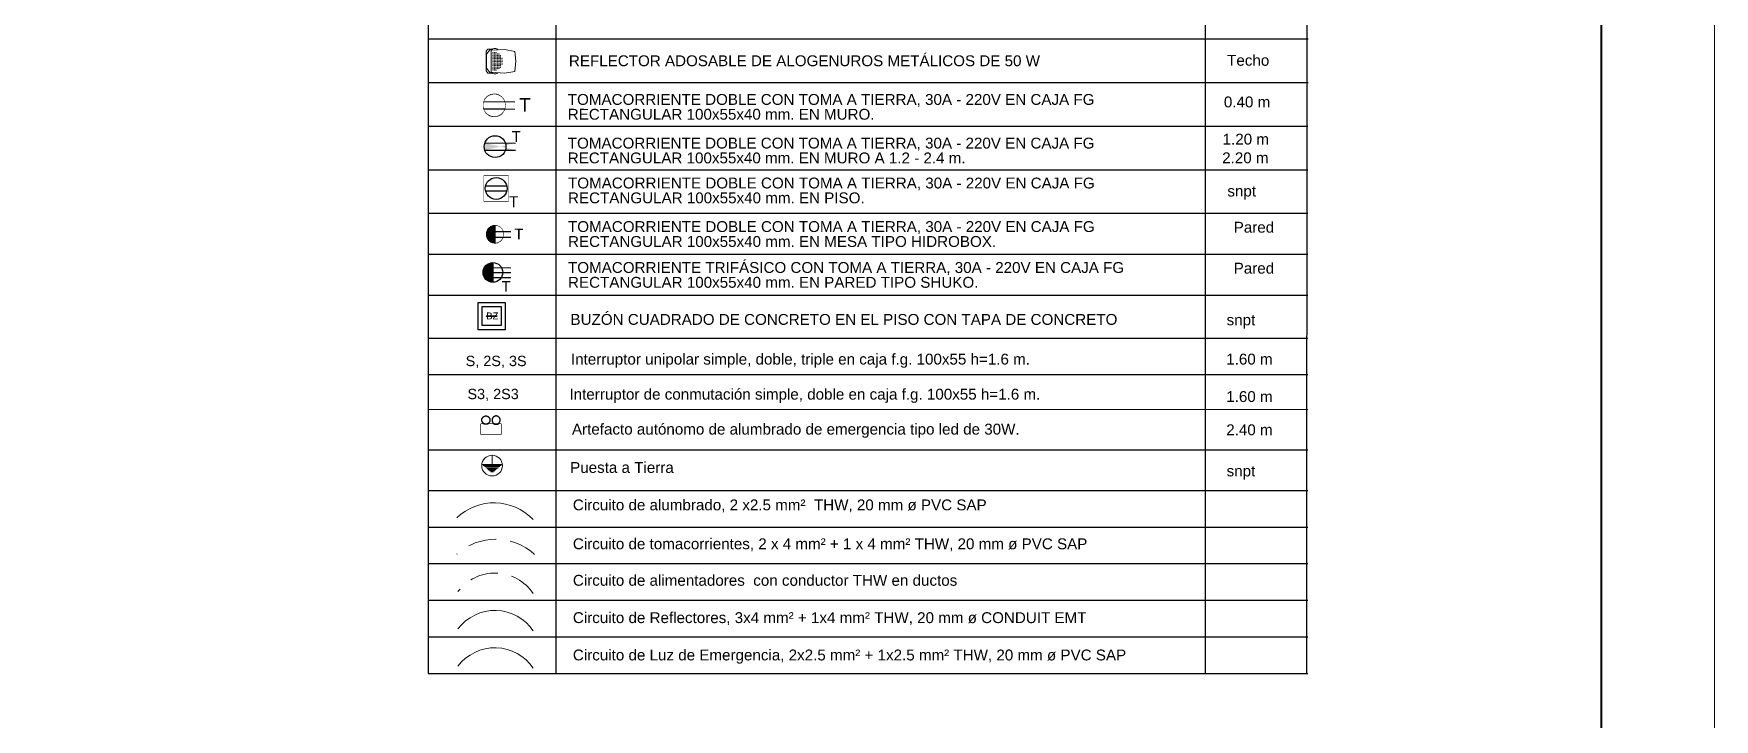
# Model space of a CAD drawing. Header units: metres. Extents: x -17 to 101, y 0 to 79.
# Drawn here: x 85.68 to 100.54, y 56.49 to 62.56 of the extents above; entities that cross this region are included whole.
import ezdxf
from ezdxf.enums import TextEntityAlignment as Align

# ---------------------------------------------------------------- set-up
doc = ezdxf.new("R2010")
doc.units = ezdxf.units.M
doc.set_wipeout_variables(frame=1)
for name, pattern in [('CONTINUA', [0]), ('DASHED2', [0.375, 0.25, -0.125]), ('HIDDEN2', [0.1875, 0.125, -0.0625])]:
    doc.linetypes.add(name, pattern=pattern)
for name, color, linetype, lineweight in [('A-DOOR', 31, 'Continuous', 18), ('Artefactos', 1, 'Continuous', 9), ('Cotas varias El', 253, 'Continuous', 13), ('Emergencia', 20, 'Continuous', 25), ('IE_ALIMENTADORES', 5, 'Continuous', 30), ('ROTULO', 253, 'Continuous', 0), ('TOMACORRIENTE', 5, 'HIDDEN2', 30)]:
    doc.layers.add(name, color=color, linetype=linetype, lineweight=lineweight)
doc.layers.add('IE-LEYENDA', color=142, linetype='Continuous')
doc.styles.get("Standard").update_dxf_attribs({"font": 'arial.ttf'})
doc.styles.add('style1', font='arial.ttf', dxfattribs={"height": 0.35})

# ---------------------------------------------------------------- blocks, each defined once
blk = doc.blocks.new('Emergencia')
at = {"color": 1, "lineweight": 5}
blk.add_wipeout([(-0.077, -0.439), (-0.07, -0.435), (-0.064, -0.43), (-0.058, -0.425), (-0.052, -0.42), (-0.047, -0.413), (-0.042, -0.407), (-0.038, -0.4), (-0.034, -0.393), (-0.031, -0.386), (-0.029, -0.378), (-0.027, -0.37), (-0.026, -0.363), (-0.025, -0.355), (-0.025, -0.347), (-0.026, -0.339), (-0.027, -0.331), (-0.029, -0.323), (-0.031, -0.316), (-0.034, -0.308), (-0.038, -0.301), (-0.042, -0.294), (-0.047, -0.288), (-0.052, -0.282), (-0.058, -0.276), (-0.064, -0.271), (-0.07, -0.266), (-0.077, -0.262), (-0.084, -0.259), (-0.092, -0.256), (-0.099, -0.253), (-0.107, -0.251), (-0.115, -0.25), (-0.123, -0.249), (-0.131, -0.25), (-0.139, -0.25), (-0.146, -0.251), (-0.154, -0.253), (-0.162, -0.256), (-0.169, -0.259), (-0.176, -0.262), (-0.183, -0.267), (-0.189, -0.271), (-0.195, -0.276), (-0.201, -0.282), (-0.206, -0.288), (-0.211, -0.295), (-0.215, -0.301), (-0.219, -0.309), (-0.222, -0.316), (-0.224, -0.323), (-0.226, -0.331), (-0.227, -0.339), (-0.228, -0.347), (-0.228, -0.355), (-0.227, -0.363), (-0.226, -0.371), (-0.224, -0.379), (-0.222, -0.386), (-0.218, -0.393), (-0.215, -0.401), (-0.211, -0.407), (-0.206, -0.414), (-0.201, -0.42), (-0.195, -0.425), (-0.189, -0.431), (-0.183, -0.435), (-0.176, -0.439), (-0.169, -0.443), (-0.161, -0.446), (-0.154, -0.448), (-0.146, -0.45), (-0.138, -0.452), (-0.13, -0.452), (-0.122, -0.452), (-0.114, -0.452), (-0.107, -0.45), (-0.099, -0.448), (-0.091, -0.446), (-0.084, -0.443)], dxfattribs=at).dxf.layer = 'Emergencia'
at = {"layer": 'Emergencia', "color": 240, "true_color": 0xed1f24}
blk.add_lwpolyline([(-0.25, -0.25), (0.25, -0.25), (0.25, 0), (-0.25, 0)], close=True, dxfattribs=at)
at = {"color": 240, "lineweight": 5, "true_color": 0xed1f24}
blk.add_wipeout([(-0.25, -0.25), (0.25, -0.25), (0.25, 0), (-0.25, 0)], dxfattribs=at).dxf.layer = 'Emergencia'
at = {"layer": 'Emergencia', "color": 1}
blk.add_lwpolyline([(-0.077, -0.439), (-0.07, -0.435), (-0.064, -0.43), (-0.058, -0.425), (-0.052, -0.42), (-0.047, -0.413), (-0.042, -0.407), (-0.038, -0.4), (-0.034, -0.393), (-0.031, -0.386), (-0.029, -0.378), (-0.027, -0.37), (-0.026, -0.363), (-0.025, -0.355), (-0.025, -0.347), (-0.026, -0.339), (-0.027, -0.331), (-0.029, -0.323), (-0.031, -0.316), (-0.034, -0.308), (-0.038, -0.301), (-0.042, -0.294), (-0.047, -0.288), (-0.052, -0.282), (-0.058, -0.276), (-0.064, -0.271), (-0.07, -0.266), (-0.077, -0.262), (-0.084, -0.259), (-0.092, -0.256), (-0.099, -0.253), (-0.107, -0.251), (-0.115, -0.25), (-0.123, -0.249), (-0.131, -0.25), (-0.139, -0.25), (-0.146, -0.251), (-0.154, -0.253), (-0.162, -0.256), (-0.169, -0.259), (-0.176, -0.262), (-0.183, -0.267), (-0.189, -0.271), (-0.195, -0.276), (-0.201, -0.282), (-0.206, -0.288), (-0.211, -0.295), (-0.215, -0.301), (-0.219, -0.309), (-0.222, -0.316), (-0.224, -0.323), (-0.226, -0.331), (-0.227, -0.339), (-0.228, -0.347), (-0.228, -0.355), (-0.227, -0.363), (-0.226, -0.371), (-0.224, -0.379), (-0.222, -0.386), (-0.218, -0.393), (-0.215, -0.401), (-0.211, -0.407), (-0.206, -0.414), (-0.201, -0.42), (-0.195, -0.425), (-0.189, -0.431), (-0.183, -0.435), (-0.176, -0.439), (-0.169, -0.443), (-0.161, -0.446), (-0.154, -0.448), (-0.146, -0.45), (-0.138, -0.452), (-0.13, -0.452), (-0.122, -0.452), (-0.114, -0.452), (-0.107, -0.45), (-0.099, -0.448), (-0.091, -0.446), (-0.084, -0.443)], close=True, dxfattribs=at)
at = {"color": 1, "lineweight": 5}
blk.add_wipeout([(0.077, -0.439), (0.07, -0.435), (0.064, -0.43), (0.058, -0.425), (0.052, -0.42), (0.047, -0.413), (0.042, -0.407), (0.038, -0.4), (0.034, -0.393), (0.031, -0.386), (0.029, -0.378), (0.027, -0.37), (0.026, -0.363), (0.025, -0.355), (0.025, -0.347), (0.026, -0.339), (0.027, -0.331), (0.029, -0.323), (0.031, -0.316), (0.034, -0.308), (0.038, -0.301), (0.042, -0.294), (0.047, -0.288), (0.052, -0.282), (0.058, -0.276), (0.064, -0.271), (0.07, -0.266), (0.077, -0.262), (0.084, -0.259), (0.092, -0.256), (0.099, -0.253), (0.107, -0.251), (0.115, -0.25), (0.123, -0.249), (0.131, -0.25), (0.139, -0.25), (0.146, -0.251), (0.154, -0.253), (0.162, -0.256), (0.169, -0.259), (0.176, -0.262), (0.183, -0.267), (0.189, -0.271), (0.195, -0.276), (0.201, -0.282), (0.206, -0.288), (0.211, -0.295), (0.215, -0.301), (0.219, -0.309), (0.222, -0.316), (0.224, -0.323), (0.226, -0.331), (0.227, -0.339), (0.228, -0.347), (0.228, -0.355), (0.227, -0.363), (0.226, -0.371), (0.224, -0.379), (0.222, -0.386), (0.218, -0.393), (0.215, -0.401), (0.211, -0.407), (0.206, -0.414), (0.201, -0.42), (0.195, -0.425), (0.189, -0.431), (0.183, -0.435), (0.176, -0.439), (0.169, -0.443), (0.161, -0.446), (0.154, -0.448), (0.146, -0.45), (0.138, -0.452), (0.13, -0.452), (0.122, -0.452), (0.114, -0.452), (0.107, -0.45), (0.099, -0.448), (0.091, -0.446), (0.084, -0.443)], dxfattribs=at).dxf.layer = 'Emergencia'
at = {"layer": 'Emergencia', "color": 1}
blk.add_lwpolyline([(0.077, -0.439), (0.07, -0.435), (0.064, -0.43), (0.058, -0.425), (0.052, -0.42), (0.047, -0.413), (0.042, -0.407), (0.038, -0.4), (0.034, -0.393), (0.031, -0.386), (0.029, -0.378), (0.027, -0.37), (0.026, -0.363), (0.025, -0.355), (0.025, -0.347), (0.026, -0.339), (0.027, -0.331), (0.029, -0.323), (0.031, -0.316), (0.034, -0.308), (0.038, -0.301), (0.042, -0.294), (0.047, -0.288), (0.052, -0.282), (0.058, -0.276), (0.064, -0.271), (0.07, -0.266), (0.077, -0.262), (0.084, -0.259), (0.092, -0.256), (0.099, -0.253), (0.107, -0.251), (0.115, -0.25), (0.123, -0.249), (0.131, -0.25), (0.139, -0.25), (0.146, -0.251), (0.154, -0.253), (0.162, -0.256), (0.169, -0.259), (0.176, -0.262), (0.183, -0.267), (0.189, -0.271), (0.195, -0.276), (0.201, -0.282), (0.206, -0.288), (0.211, -0.295), (0.215, -0.301), (0.219, -0.309), (0.222, -0.316), (0.224, -0.323), (0.226, -0.331), (0.227, -0.339), (0.228, -0.347), (0.228, -0.355), (0.227, -0.363), (0.226, -0.371), (0.224, -0.379), (0.222, -0.386), (0.218, -0.393), (0.215, -0.401), (0.211, -0.407), (0.206, -0.414), (0.201, -0.42), (0.195, -0.425), (0.189, -0.431), (0.183, -0.435), (0.176, -0.439), (0.169, -0.443), (0.161, -0.446), (0.154, -0.448), (0.146, -0.45), (0.138, -0.452), (0.13, -0.452), (0.122, -0.452), (0.114, -0.452), (0.107, -0.45), (0.099, -0.448), (0.091, -0.446), (0.084, -0.443)], close=True, dxfattribs=at)
blk = doc.blocks.new('Tomacorriente con puesta a tierra')
at = {"layer": 'TOMACORRIENTE'}
blk.add_lwpolyline([(0.111, 0.038), (0.106, 0.049), (0.101, 0.06), (0.094, 0.07), (0.086, 0.08), (0.077, 0.088), (0.068, 0.096), (0.057, 0.102), (0.046, 0.108), (0.035, 0.112), (0.023, 0.115), (0.011, 0.117), (-0.002, 0.117), (-0.014, 0.116), (-0.026, 0.114), (-0.038, 0.111), (-0.049, 0.106), (-0.06, 0.101), (-0.07, 0.094), (-0.08, 0.086), (-0.088, 0.077), (-0.096, 0.068), (-0.102, 0.057), (-0.108, 0.046), (-0.112, 0.035), (-0.115, 0.023), (-0.117, 0.011), (-0.117, -0.002), (-0.116, -0.014), (-0.114, -0.026), (-0.111, -0.038), (-0.106, -0.049), (-0.101, -0.06), (-0.094, -0.07), (-0.086, -0.08), (-0.077, -0.088), (-0.068, -0.096), (-0.057, -0.102), (-0.046, -0.108), (-0.035, -0.112), (-0.023, -0.115), (-0.011, -0.117), (0.002, -0.117), (0.014, -0.116), (0.026, -0.114), (0.038, -0.111), (0.049, -0.106), (0.06, -0.101), (0.07, -0.094), (0.08, -0.086), (0.088, -0.077), (0.096, -0.068), (0.102, -0.057), (0.108, -0.046), (0.112, -0.035), (0.115, -0.023), (0.117, -0.011), (0.117, 0.002), (0.116, 0.014), (0.114, 0.026)], close=True, dxfattribs=at)
at = {"layer": 'TOMACORRIENTE', "color": 5, "linetype": 'CONTINUA', "style": 'style1', "text_generation_flag": 4}
blk.add_text('T', height=0.147, rotation=180, dxfattribs=at).set_placement((0.391, -0.069))
blk.add_wipeout([(0.111, 0.038), (0.106, 0.049), (0.101, 0.06), (0.094, 0.07), (0.086, 0.08), (0.077, 0.088), (0.068, 0.096), (0.057, 0.102), (0.046, 0.108), (0.035, 0.112), (0.023, 0.115), (0.011, 0.117), (-0.002, 0.117), (-0.014, 0.116), (-0.026, 0.114), (-0.038, 0.111), (-0.049, 0.106), (-0.06, 0.101), (-0.07, 0.094), (-0.08, 0.086), (-0.088, 0.077), (-0.096, 0.068), (-0.102, 0.057), (-0.108, 0.046), (-0.112, 0.035), (-0.115, 0.023), (-0.117, 0.011), (-0.117, -0.002), (-0.116, -0.014), (-0.114, -0.026), (-0.111, -0.038), (-0.106, -0.049), (-0.101, -0.06), (-0.094, -0.07), (-0.086, -0.08), (-0.077, -0.088), (-0.068, -0.096), (-0.057, -0.102), (-0.046, -0.108), (-0.035, -0.112), (-0.023, -0.115), (-0.011, -0.117), (0.002, -0.117), (0.014, -0.116), (0.026, -0.114), (0.038, -0.111), (0.049, -0.106), (0.06, -0.101), (0.07, -0.094), (0.08, -0.086), (0.088, -0.077), (0.096, -0.068), (0.102, -0.057), (0.108, -0.046), (0.112, -0.035), (0.115, -0.023), (0.117, -0.011), (0.117, 0.002), (0.116, 0.014), (0.114, 0.026)]).dxf.layer = 'TOMACORRIENTE'
at = {"layer": 'TOMACORRIENTE', "color": 5, "linetype": 'CONTINUA'}
for p, q in [((-0.111, 0.039), (0.22, 0.039)), ((-0.111, -0.039), (0.22, -0.039))]:
    blk.add_line(p, q, dxfattribs=at)
blk = doc.blocks.new('tomac. 2.2')
at = {"layer": 'TOMACORRIENTE'}
h = blk.add_hatch(color=256, dxfattribs=at)
h.dxf.hatch_style = 1
edge = h.paths.add_edge_path()
edge.add_line((-0.138, 0.049), (0.275, 0.048))
edge.add_line((-0.138, -0.048), (0.275, -0.049))
edge = h.paths.add_edge_path()
edge.add_ellipse((0, 0), major_axis=(0.104, 0.103), ratio=1, start_angle=475.671, end_angle=514.329)
edge.add_line((-0.138, -0.048), (0.138, -0.049))
edge.add_ellipse((0, 0), major_axis=(0.104, 0.103), ratio=1, start_angle=655.671, end_angle=694.329)
edge.add_line((0.138, 0.048), (-0.138, 0.049))
at = {"layer": 'TOMACORRIENTE', "color": 5, "linetype": 'CONTINUA'}
for p, q in [((-0.138, 0.049), (0.275, 0.048)), ((-0.138, -0.048), (0.275, -0.049))]:
    blk.add_line(p, q, dxfattribs=at)
blk.add_ellipse((0, 0), major_axis=(0.104, 0.103), ratio=1, start_param=5.497787, end_param=11.780972, dxfattribs=at)
at = {"layer": 'TOMACORRIENTE'}
blk.add_text('T', height=0.144, dxfattribs=at).set_placement((0.222, 0.063))
blk = doc.blocks.new('TOMACORRIENTE EN PISO')
at = {"layer": 'TOMACORRIENTE', "linetype": 'CONTINUA', "lineweight": 25}
blk.add_lwpolyline([(-0.166, -0.166), (0.166, -0.166), (0.166, 0.166), (-0.166, 0.166)], close=True, dxfattribs=at)
at = {"layer": 'TOMACORRIENTE', "color": 5, "linetype": 'CONTINUA', "style": 'style1', "text_generation_flag": 4}
blk.add_text('T', height=0.147, rotation=179.8829, dxfattribs=at).set_placement((0.296, -0.251))
at = {"linetype": 'CONTINUA', "lineweight": 25}
blk.add_wipeout([(-0.166, -0.166), (0.166, -0.166), (0.166, 0.166), (-0.166, 0.166)], dxfattribs=at).dxf.layer = 'TOMACORRIENTE'
at = {"layer": 'TOMACORRIENTE', "color": 5, "linetype": 'CONTINUA', "lineweight": 25}
for p, q in [((-0.142, 0.036), (0.142, 0.036)), ((-0.143, -0.033), (0.143, -0.033))]:
    blk.add_line(p, q, dxfattribs=at)
blk.add_ellipse((0, 0), major_axis=(0.104, 0.103), ratio=1, start_param=5.497787, end_param=11.780972, dxfattribs=at)
blk = doc.blocks.new('IDROBOX')
at = {"layer": 'TOMACORRIENTE'}
blk.add_lwpolyline([(0.139, 0.047), (0.133, 0.061), (0.126, 0.075), (0.118, 0.088), (0.108, 0.099), (0.097, 0.11), (0.085, 0.12), (0.072, 0.128), (0.058, 0.135), (0.044, 0.14), (0.029, 0.144), (0.014, 0.146), (-0.002, 0.147), (-0.017, 0.146), (-0.032, 0.143), (-0.047, 0.139), (-0.061, 0.133), (-0.075, 0.126), (-0.088, 0.118), (-0.099, 0.108), (-0.11, 0.097), (-0.12, 0.085), (-0.128, 0.072), (-0.135, 0.058), (-0.14, 0.044), (-0.144, 0.029), (-0.146, 0.014), (-0.147, -0.002), (-0.146, -0.017), (-0.143, -0.032), (-0.139, -0.047), (-0.133, -0.061), (-0.126, -0.075), (-0.118, -0.088), (-0.108, -0.099), (-0.097, -0.11), (-0.085, -0.12), (-0.072, -0.128), (-0.058, -0.135), (-0.044, -0.14), (-0.029, -0.144), (-0.014, -0.146), (0.002, -0.147), (0.017, -0.146), (0.032, -0.143), (0.047, -0.139), (0.061, -0.133), (0.075, -0.126), (0.088, -0.118), (0.099, -0.108), (0.11, -0.097), (0.12, -0.085), (0.128, -0.072), (0.135, -0.058), (0.14, -0.044), (0.144, -0.029), (0.146, -0.014), (0.147, 0.002), (0.146, 0.017), (0.143, 0.032)], close=True, dxfattribs=at)
at = {"layer": 'TOMACORRIENTE', "color": 5, "linetype": 'CONTINUA', "style": 'style1', "text_generation_flag": 4}
blk.add_text('T', height=0.183, rotation=179.8829, dxfattribs=at).set_placement((0.488, -0.087))
blk.add_wipeout([(0.139, 0.047), (0.133, 0.061), (0.126, 0.075), (0.118, 0.088), (0.108, 0.099), (0.097, 0.11), (0.085, 0.12), (0.072, 0.128), (0.058, 0.135), (0.044, 0.14), (0.029, 0.144), (0.014, 0.146), (-0.002, 0.147), (-0.017, 0.146), (-0.032, 0.143), (-0.047, 0.139), (-0.061, 0.133), (-0.075, 0.126), (-0.088, 0.118), (-0.099, 0.108), (-0.11, 0.097), (-0.12, 0.085), (-0.128, 0.072), (-0.135, 0.058), (-0.14, 0.044), (-0.144, 0.029), (-0.146, 0.014), (-0.147, -0.002), (-0.146, -0.017), (-0.143, -0.032), (-0.139, -0.047), (-0.133, -0.061), (-0.126, -0.075), (-0.118, -0.088), (-0.108, -0.099), (-0.097, -0.11), (-0.085, -0.12), (-0.072, -0.128), (-0.058, -0.135), (-0.044, -0.14), (-0.029, -0.144), (-0.014, -0.146), (0.002, -0.147), (0.017, -0.146), (0.032, -0.143), (0.047, -0.139), (0.061, -0.133), (0.075, -0.126), (0.088, -0.118), (0.099, -0.108), (0.11, -0.097), (0.12, -0.085), (0.128, -0.072), (0.135, -0.058), (0.14, -0.044), (0.144, -0.029), (0.146, -0.014), (0.147, 0.002), (0.146, 0.017), (0.143, 0.032)]).dxf.layer = 'TOMACORRIENTE'
at = {"layer": 'TOMACORRIENTE'}
h = blk.add_hatch(color=256, dxfattribs=at)
h.dxf.hatch_style = 1
edge = h.paths.add_edge_path()
edge.add_line((0, 0.147), (0, -0.147))
h.paths.add_polyline_path([(0, 0.147), (-0.002, 0.147), (-0.017, 0.146), (-0.032, 0.143), (-0.047, 0.139), (-0.061, 0.133), (-0.075, 0.126), (-0.088, 0.118), (-0.099, 0.108), (-0.11, 0.097), (-0.12, 0.085), (-0.128, 0.072), (-0.135, 0.058), (-0.14, 0.044), (-0.144, 0.029), (-0.146, 0.014), (-0.147, -0.002), (-0.146, -0.017), (-0.143, -0.032), (-0.139, -0.047), (-0.133, -0.061), (-0.126, -0.075), (-0.118, -0.088), (-0.108, -0.099), (-0.097, -0.11), (-0.085, -0.12), (-0.072, -0.128), (-0.058, -0.135), (-0.044, -0.14), (-0.029, -0.144), (-0.014, -0.146), (0, -0.147)])
at = {"layer": 'TOMACORRIENTE', "color": 5, "linetype": 'CONTINUA'}
for p, q in [((-0.138, 0.049), (0.275, 0.048)), ((-0.138, -0.048), (0.275, -0.049))]:
    blk.add_line(p, q, dxfattribs=at)
blk.add_lwpolyline([(0, 0.147), (0, -0.147)], dxfattribs=at)
blk = doc.blocks.new('TOMACOR TRIFASICO')
at = {"layer": 'TOMACORRIENTE', "linetype": 'CONTINUA'}
h = blk.add_hatch(color=256, dxfattribs=at)
h.dxf.hatch_style = 1
edge = h.paths.add_edge_path()
edge.add_line((0, 0.169), (0, -0.169))
h.paths.add_polyline_path([(0, 0.169, 0.414214), (-0.169, 0, 0.414214), (0, -0.169)])
at = {"layer": 'TOMACORRIENTE', "color": 5, "linetype": 'CONTINUA'}
for p, q in [((-0.169, 0), (0.31, -0.001)), ((-0.148, 0.083), (0.31, 0.082)), ((-0.145, -0.087), (0.31, -0.088))]:
    blk.add_line(p, q, dxfattribs=at)
at = {"layer": 'TOMACORRIENTE', "linetype": 'CONTINUA'}
blk.add_lwpolyline([(0, 0.169), (0, -0.169)], dxfattribs=at)
blk.add_circle((0, 0), 0.169, dxfattribs=at)
at = {"layer": 'TOMACORRIENTE', "color": 5, "linetype": 'CONTINUA', "style": 'style1', "text_generation_flag": 4}
blk.add_text('T', height=0.183, rotation=179.8829, dxfattribs=at).set_placement((0.304, -0.332))
blk = doc.blocks.new('buzon')
at = {"layer": 'IE_ALIMENTADORES', "color": 32, "true_color": 0xcd6928}
for points in [[(-0.5, 0.5), (0.5, 0.5), (0.5, -0.5), (-0.5, -0.5)], [(-0.35, 0.35), (0.35, 0.35), (0.35, -0.35), (-0.35, -0.35)], [(-0.2, 0), (0.2, 0), (0.2, 0), (-0.2, 0)]]:
    blk.add_lwpolyline(points, close=True, dxfattribs=at)
at = {"layer": 'IE_ALIMENTADORES', "insert": (-0.2, 0.134), "char_height": 0.25, "attachment_point": 1}
blk.add_mtext_dynamic_manual_height_columns('BZ', width=1.91773, gutter_width=12.5, heights=[0], dxfattribs=at)
blk = doc.blocks.new('41')
at = {"layer": 'Artefactos', "color": 6, "lineweight": 20, "ltscale": 0.1}
for points in [[(125.832, 244), (125.832, 244.073), (125.845, 244.088), (125.878, 244.088), (125.882, 244.091), (125.89, 244.093), (125.902, 244.093), (125.911, 244.091), (125.915, 244.087), (125.916, 244.084)], [(125.832, 244), (125.832, 243.928), (125.845, 243.913), (125.878, 243.913), (125.882, 243.91), (125.89, 243.908), (125.902, 243.908), (125.911, 243.91), (125.915, 243.914), (125.916, 243.917)], [(125.877, 244.081), (125.877, 244.086), (125.862, 244.086), (125.834, 244.053), (125.834, 244)], [(125.877, 243.92), (125.877, 243.915), (125.862, 243.915), (125.834, 243.948), (125.834, 244)], [(125.87, 243.92), (125.87, 244.081), (125.967, 244.087), (126.044, 244.072), (126.05, 244), (126.044, 243.925), (125.967, 243.913), (125.87, 243.92)]]:
    blk.add_lwpolyline(points, dxfattribs=at)
for centre in [(125.882, 244.064), (125.882, 244.053), (125.882, 244.042), (125.882, 244.031), (125.882, 244.021), (125.882, 244.01), (125.882, 243.999), (125.882, 243.988), (125.882, 243.978), (125.894, 244.064), (125.894, 244.053), (125.894, 244.042), (125.894, 244.031), (125.894, 244.021), (125.894, 244.01), (125.894, 243.999), (125.894, 243.988), (125.894, 243.978), (125.905, 244.064), (125.905, 244.053), (125.905, 244.042), (125.905, 244.031), (125.905, 244.021), (125.905, 244.01), (125.905, 243.999), (125.905, 243.988), (125.905, 243.978), (125.916, 244.053), (125.916, 244.042), (125.916, 244.031), (125.916, 244.021), (125.916, 244.01), (125.916, 243.999), (125.916, 243.988), (125.916, 243.978), (125.926, 244.053), (125.926, 244.042), (125.926, 244.031), (125.926, 244.021), (125.926, 244.01), (125.926, 243.999), (125.926, 243.988), (125.926, 243.978), (125.937, 244.042), (125.937, 244.031), (125.937, 244.021), (125.937, 244.01), (125.937, 243.999), (125.937, 243.988), (125.937, 243.978), (125.948, 244.021), (125.948, 244.01), (125.948, 243.999), (125.948, 243.988), (125.948, 243.978), (125.882, 243.967), (125.882, 243.956), (125.882, 243.946), (125.882, 243.935), (125.894, 243.967), (125.894, 243.956), (125.894, 243.946), (125.894, 243.935), (125.894, 243.935), (125.905, 243.967), (125.905, 243.956), (125.905, 243.946), (125.904, 243.935), (125.905, 243.935), (125.916, 243.967), (125.916, 243.956), (125.916, 243.946), (125.926, 243.967), (125.926, 243.956), (125.926, 243.946), (125.937, 243.967), (125.937, 243.956)]:
    blk.add_circle(centre, 0.00121, dxfattribs=at)

msp = doc.modelspace()

# ---------------------------------------------------------------- linework, layer by layer
at = {"layer": 'Cotas varias El'}
msp.add_lwpolyline([(50.439, 73.43), (100.539, 73.43), (100.539, 37.93), (50.439, 37.93), (50.439, 73.43)], dxfattribs=at)
at = {"layer": 'Cotas varias El', "lineweight": 40}
msp.add_lwpolyline([(51.439, 72.43), (99.539, 72.43), (99.539, 38.93), (51.439, 38.93)], close=True, dxfattribs=at)
at = {"layer": 'IE-LEYENDA', "linetype": 'Continuous'}
for p, q in [((89.168, 69.658), (89.168, 56.901)), ((96.04, 56.9), (96.04, 69.199)), ((96.936, 56.9), (96.942, 69.199)), ((90.297, 67.257), (90.296, 56.9)), ((89.175, 62.511), (96.946, 62.511)), ((89.175, 62.126), (96.946, 62.126)), ((89.168, 61.741), (96.945, 61.74)), ((89.168, 61.355), (96.945, 61.355)), ((89.168, 60.97), (96.945, 60.969)), ((89.168, 60.608), (96.945, 60.608)), ((89.168, 60.246), (96.945, 60.246)), ((89.168, 59.865), (96.945, 59.865)), ((89.168, 59.543), (96.945, 59.543)), ((89.168, 59.236), (96.945, 59.235)), ((89.168, 58.878), (96.945, 58.878)), ((89.168, 58.517), (96.945, 58.517)), ((89.168, 58.194), (96.945, 58.194)), ((89.168, 57.873), (96.945, 57.873)), ((89.168, 57.548), (96.945, 57.548)), ((89.168, 57.225), (96.945, 57.225)), ((89.168, 56.901), (96.945, 56.9))]:
    msp.add_line(p, q, dxfattribs=at)
at = {"layer": 'ROTULO', "color": 7, "linetype": 'Continuous'}
for p, q in [((89.641, 58.747), (89.823, 58.747)), ((89.653, 58.738), (89.812, 58.738)), ((89.664, 58.729), (89.801, 58.729)), ((89.675, 58.719), (89.789, 58.719)), ((89.687, 58.71), (89.778, 58.71)), ((89.698, 58.701), (89.766, 58.701)), ((89.71, 58.692), (89.755, 58.692)), ((89.721, 58.683), (89.744, 58.683))]:
    msp.add_line(p, q, dxfattribs=at)
at = {"layer": 'ROTULO', "color": 7, "linetype": 'Continuous', "ltscale": 30}
msp.add_line((89.731, 58.829), (89.731, 58.75), dxfattribs=at)
at = {"layer": 'ROTULO', "color": 1}
msp.add_circle((89.732, 58.738), 0.0915, dxfattribs=at)
msp.add_arc((89.749, 57.931), 0.478, 43.6732, 133.5808, dxfattribs=at)
at = {"layer": 'ROTULO', "color": 5, "linetype": 'DASHED2'}
msp.add_arc((89.763, 57.577), 0.51, 47.4137, 132.1639, dxfattribs=at)
at = {"layer": 'ROTULO', "color": 4, "linetype": 'DASHED2'}
msp.add_arc((89.757, 57.38), 0.408, 33.8111, 143.2334, dxfattribs=at)
at = {"layer": 'ROTULO', "color": 4, "linetype": 'CONTINUA'}
msp.add_arc((89.757, 57.05), 0.408, 33.8111, 143.2334, dxfattribs=at)
at = {"layer": 'ROTULO', "color": 6, "linetype": 'CONTINUA'}
msp.add_arc((89.757, 56.72), 0.408, 33.8111, 143.2334, dxfattribs=at)

# ---------------------------------------------------------------- block references
at = {"layer": 'A-DOOR', "color": 2, "lineweight": 80, "xscale": 1.2, "yscale": 1.2, "zscale": 1.2}
msp.add_blockref('41', (-61.319, -230.486), dxfattribs=at)
at = {"layer": 'IE_ALIMENTADORES', "xscale": 0.24, "yscale": 0.24, "zscale": 0.24}
msp.add_blockref('buzon', (89.728, 60.06), dxfattribs=at)
at = {"layer": 'ROTULO', "xscale": 0.6602310000000001, "yscale": 0.6602310000000001, "zscale": 0.6602310000000001}
msp.add_blockref('tomac. 2.2', (89.758, 61.559), dxfattribs=at)
at = {"layer": 'TOMACORRIENTE', "linetype": 'CONTINUA', "xscale": 0.5148, "yscale": 0.5148, "zscale": 0.5148}
msp.add_blockref('TOMACOR TRIFASICO', (89.739, 60.446), dxfattribs=at)

# ---------------------------------------------------------------- texts
at = {"layer": 'IE-LEYENDA', "style": 'style1'}
for s, p in [('REFLECTOR ADOSABLE DE ALOGENUROS METÁLICOS DE 50 W', (90.411, 62.27)), ('Techo', (96.231, 62.274)), ('TOMACORRIENTE DOBLE CON TOMA A TIERRA, 30A - 220V EN CAJA FG ', (90.401, 61.928, 0)), ('0.40 m', (96.202, 61.906)), ('RECTANGULAR 100x55x40 mm. EN MURO.', (90.401, 61.797, 0)), ('1.20 m', (96.191, 61.577)), ('TOMACORRIENTE DOBLE CON TOMA A TIERRA, 30A - 220V EN CAJA FG ', (90.401, 61.542, 0)), ('RECTANGULAR 100x55x40 mm. EN MURO A 1.2 - 2.4 m.', (90.401, 61.411, 0)), ('2.20 m', (96.187, 61.412)), ('TOMACORRIENTE DOBLE CON TOMA A TIERRA, 30A - 220V EN CAJA FG', (90.403, 61.189, 0)), ('RECTANGULAR 100x55x40 mm. EN PISO.', (90.403, 61.058, 0)), ('snpt', (96.233, 61.118)), ('TOMACORRIENTE DOBLE CON TOMA A TIERRA, 30A - 220V EN CAJA FG ', (90.403, 60.804, 0)), ('Pared', (96.289, 60.798)), ('RECTANGULAR 100x55x40 mm. EN MESA TIPO HIDROBOX.', (90.403, 60.672, 0)), ('TOMACORRIENTE TRIFÁSICO CON TOMA A TIERRA, 30A - 220V EN CAJA FG ', (90.403, 60.442, 0)), ('Pared', (96.289, 60.436)), ('RECTANGULAR 100x55x40 mm. EN PARED TIPO SHUKO.', (90.403, 60.311, 0)), ('BUZÓN CUADRADO DE CONCRETO EN EL PISO CON TAPA DE CONCRETO', (90.425, 59.983)), ('snpt', (96.226, 59.979)), ('Interruptor unipolar simple, doble, triple en caja f.g. 100x55 h=1.6 m.', (90.429, 59.632)), ('1.60 m', (96.223, 59.632)), ('Interruptor de conmutación simple, doble en caja f.g. 100x55 h=1.6 m.', (90.416, 59.322)), ('1.60 m', (96.223, 59.301)), ('Artefacto autónomo de alumbrado de emergencia tipo led de 30W.', (90.438, 59.013)), ('2.40 m', (96.223, 59.007)), ('snpt', (96.226, 58.643)), ('Circuito de alumbrado, 2 x2.5 mm²  THW, 20 mm ø PVC SAP', (90.446, 58.343)), ('Circuito de tomacorrientes, 2 x 4 mm² + 1 x 4 mm² THW, 20 mm ø PVC SAP', (90.446, 57.999)), ('Circuito de alimentadores  con conductor THW en ductos', (90.446, 57.676)), ('Circuito de Reflectores, 3x4 mm² + 1x4 mm² THW, 20 mm ø CONDUIT EMT', (90.446, 57.346)), ('Circuito de Luz de Emergencia, 2x2.5 mm² + 1x2.5 mm² THW, 20 mm ø PVC SAP', (90.446, 57.016))]:
    msp.add_text(s, height=0.096, rotation=359.9983, dxfattribs=at).set_placement(p)
msp.add_text('Puesta a Tierra', height=0.096, rotation=359.9983, dxfattribs=at).set_placement((90.88, 58.674), align=Align.CENTER)
at = {"layer": 'ROTULO', "style": 'style1'}
for s, p in [('S, 2S, 3S', (89.498, 59.618)), ('S3, 2S3', (89.514, 59.326))]:
    msp.add_text(s, height=0.0913, rotation=359.9983, dxfattribs=at).set_placement(p)

# ---------------------------------------------------------------- next in the draw order: block references
at = {"layer": 'ROTULO'}
for name, p, xscale, yscale, zscale, rotation in [('Tomacorriente con puesta a tierra', (89.751, 61.924), 0.8252887499999999, 0.8252887499999999, 0.8252887499999999, 359.8828537432621), ('Emergencia', (89.722, 59.016), 0.3565247400000004, 0.3565247400000004, 0.3565247400000004, 179.9518922148181)]:
    msp.add_blockref(name, p, dxfattribs=dict(at, xscale=xscale, yscale=yscale, zscale=zscale, rotation=rotation))
at = {"layer": 'ROTULO', "xscale": 0.6602310000000001, "yscale": 0.6602310000000001, "zscale": 0.6602310000000001}
msp.add_blockref('TOMACORRIENTE EN PISO', (89.768, 61.189), dxfattribs=at)
at = {"layer": 'TOMACORRIENTE', "xscale": 0.5148, "yscale": 0.5148, "zscale": 0.5148}
msp.add_blockref('IDROBOX', (89.757, 60.784), dxfattribs=at)

doc.saveas('drawing.dxf')
